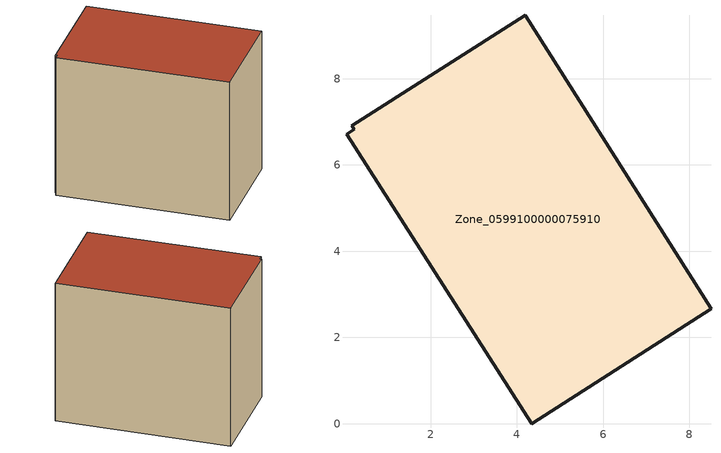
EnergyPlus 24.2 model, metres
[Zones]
Zone_0599100000075910
 floor ground (C_G): 0.05,6.71 0.23,6.83 0.18,6.9 4.19,9.47 8.5,2.67 4.34,0 z0
 wall outside (C_F): 8.5,2.67 4.19,9.47 0.18,6.9 0.23,6.83 0.05,6.71 4.34,0 8.5,2.67 z0:6.86
 roof outside (C_R): 0.23,6.83 0.05,6.71 4.34,0 8.5,2.67 4.19,9.47 0.18,6.9 z6.86
[BUILDING]
Pand.0599100000075910: North Axis=0; Terrain=City; Loads Convergence Tolerance Value=0.04; Temperature Convergence Tolerance Value=0.4; Solar Distribution=FullExterior; Maximum Number of Warmup Days=25; Minimum Number of Warmup Days=1
[Site:Location]
Rotterdam.The.Hague.AP_ZH_NLD Design_Conditions: Latitude=51.96; Longitude=4.45; Time Zone=1; Elevation=-4.5
[SITE:GROUNDTEMPERATURE:BUILDINGSURFACE]
18, 18, 18, 18, 18, 18, 18, 18, 18, 18, 18, 18
[MATERIAL] Thermal Absorptance=0.9; Solar Absorptance=0.7; Visible Absorptance=0.7
Name | Roughness | Thickness | Conductivity | Density | Specific Heat
G.TI.1946 | MediumSmooth | 0.15 | 1 | 540 | 1210
F.TI.1946 | Rough | 0.3 | 0.857143 | 1920 | 840
R.TI.1946 | MediumRough | 0.2 | 0.1 | 1500 | 1000
[CONSTRUCTION]
C_G: G.TI.1946
C_F: F.TI.1946
C_R: R.TI.1946
[ZONE]
Zone_0599100000075910: Type=1; Multiplier=1; Ceiling Height=Autocalculate; Volume=Autocalculate; Floor Area=autocalculate; Part of Total Floor Area=Yes
[ZONEINFILTRATION:DESIGNFLOWRATE]
Infil_Zone_0599100000075910: Zone or ZoneList or Space or SpaceList=Zone_0599100000075910; Schedule=AlwaysOn; Design Flow Rate Calculation Method=Flow/Area; Flow Rate per Floor Area=0.003; Constant Term Coefficient=1; Temperature Term Coefficient=0; Velocity Term Coefficient=0; Velocity Squared Term Coefficient=0
[HVACTEMPLATE:ZONE:IDEALLOADSAIRSYSTEM]
Zone_0599100000075910: Maximum Heating Supply Air Temperature=50; Minimum Cooling Supply Air Temperature=13; Maximum Heating Supply Air Humidity Ratio=0.0156; Minimum Cooling Supply Air Humidity Ratio=0.0077; Heating Limit=NoLimit; Cooling Limit=NoLimit; Dehumidification Control Type=ConstantSensibleHeatRatio; Cooling Sensible Heat Ratio=0.7; Dehumidification Setpoint=60; Humidification Control Type=None; Humidification Setpoint=30; Outdoor Air Method=None; Outdoor Air Flow Rate per Person=0.00944; Outdoor Air Flow Rate per Zone Floor Area=0; Outdoor Air Flow Rate per Zone=0; Demand Controlled Ventilation Type=None; Outdoor Air Economizer Type=NoEconomizer; Heat Recovery Type=None; Sensible Heat Recovery Effectiveness=0.7; Latent Heat Recovery Effectiveness=0.65
[ZONECONTROL:THERMOSTAT]
ThermostatControl_Zone_0599100000075910: Zone or ZoneList=Zone_0599100000075910; Control Type Schedule=DualSetpointControlType; Control 1=Thermostat_Zone_0599100000075910; Temperature Difference Between Cutout And Setpoint=0
[THERMOSTATSETPOINT:DUALSETPOINT]
Thermostat_Zone_0599100000075910: Heating Setpoint Temperature Schedule=HeatingSetpoint_Zone_0599100000075910; Cooling Setpoint Temperature Schedule=CoolingSetpoint_Zone_0599100000075910
[SCHEDULE:COMPACT]
HeatingSetpoint_Zone_0599100000075910: Through: 12/31, For: AllDays, Until: 24:00, 21
CoolingSetpoint_Zone_0599100000075910: Through: 12/31, For: AllDays, Until: 24:00, 24
DualSetpointControlType: Through: 12/31, For: AllDays, Until: 24:00, 4
AlwaysOn: Through: 12/31, For: AllDays, Until: 24:00, 1
